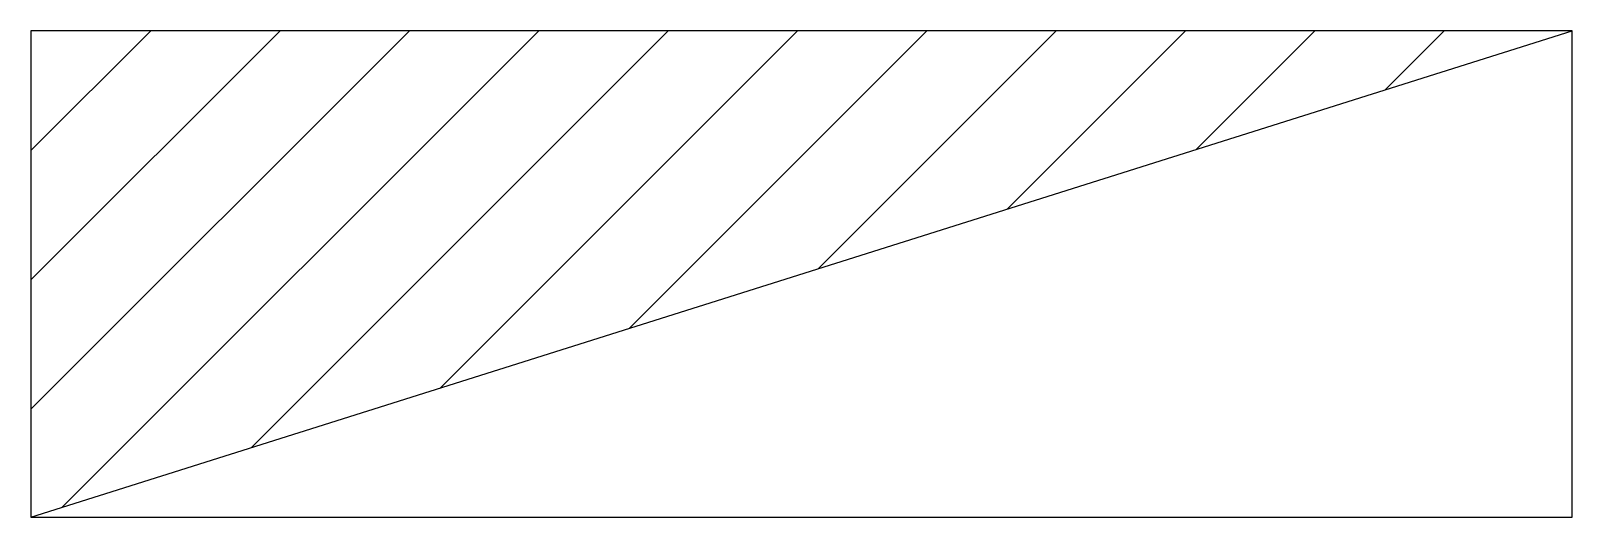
# Model space of a CAD drawing. Extents: x -37.9 to 37.9, y -12 to 12.
import ezdxf

# ---------------------------------------------------------------- set-up
doc = ezdxf.new("R2010")
doc.units = 0
doc.header["$LTSCALE"] = 35
doc.header["$MEASUREMENT"] = 0
doc.layers.get('0').update_dxf_attribs({"linetype": 'CONTINUOUS'})

msp = doc.modelspace()

# ---------------------------------------------------------------- linework, layer by layer
at = {"color": 0, "linetype": 'Continuous'}
for p, q in [((-37.919, -11.969), (37.919, 11.969)), ((37.919, 11.969), (-37.919, 11.969)), ((-37.919, -6.657), (-19.292, 11.969)), ((-37.919, -0.293), (-25.656, 11.969)), ((-37.919, 6.071), (-32.02, 11.969)), ((-37.919, 11.969), (-37.919, -11.969)), ((-36.381, -11.484), (-12.929, 11.969)), ((-27.082, -8.548), (-6.565, 11.969)), ((-17.783, -5.613), (-0.201, 11.969)), ((-8.483, -2.678), (6.163, 11.969)), ((0.816, 0.258), (12.527, 11.969)), ((10.115, 3.193), (18.891, 11.969)), ((19.414, 6.128), (25.255, 11.969)), ((28.714, 9.063), (31.619, 11.969)), ((37.919, -11.969), (37.919, 11.969)), ((-37.919, -11.969), (37.919, -11.969))]:
    msp.add_line(p, q, dxfattribs=at)

doc.saveas('drawing.dxf')
